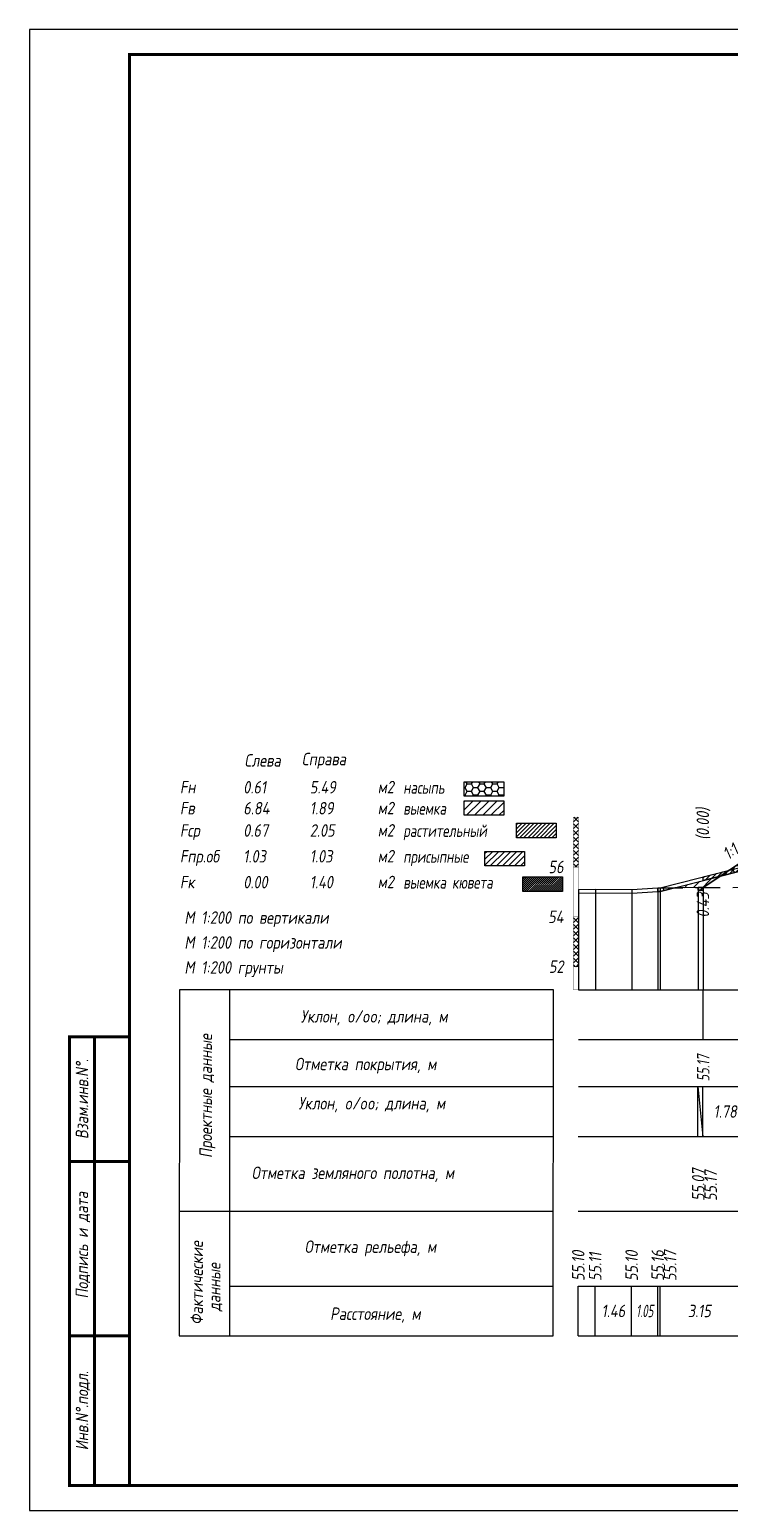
# Model space of a CAD drawing. Extents: x -717 to 1451, y -133302 to 233.
# Drawn here: x -30.1 to 110.2, y -69446.4 to -69149.4 of the extents above; entities that cross this region are included whole.
import ezdxf
from ezdxf.enums import TextEntityAlignment as Align

# ---------------------------------------------------------------- set-up
doc = ezdxf.new("R2010")
doc.units = 0
doc.linetypes.add('штриховая', pattern=[0.75, 0.5, -0.25])
for name, color, linetype in [('Зарамочное оформление', 7, 'Continuous'), ('Интерполированный поперечник', 2, 'Continuous'), ('Код_510', 7, 'Continuous'), ('Код_514', 1, 'Continuous'), ('Код_516', 1, 'Continuous'), ('Контур_0', 7, 'Continuous'), ('Контур_508', 7, 'Continuous'), ('Контур_512', 7, 'Continuous'), ('Контур_513', 7, 'Continuous'), ('Контур_818', 7, 'Continuous'), ('Красный поперечник', 1, 'Continuous'), ('Линейка абсолютных высот', 7, 'Continuous'), ('Объем выемки', 7, 'Continuous'), ('Объем кюветов', 7, 'Continuous'), ('Объем насыпи', 7, 'Continuous'), ('Объем присыпных обочин', 7, 'Continuous'), ('Объем срезки растительного слоя', 7, 'Continuous'), ('Объём_2650', 7, 'Continuous'), ('Объём_2661', 7, 'Continuous'), ('Объём_2663', 7, 'Continuous'), ('Объём_2666', 7, 'Continuous'), ('Рабочие отметки', 7, 'Continuous'), ('Рабочие отметки доп.', 7, 'Continuous'), ('Таблица', 7, 'Continuous'), ('Уклоны проезжей части', 7, 'Continuous'), ('Черный поперечник', 3, 'Continuous')]:
    doc.layers.add(name, color=color, linetype=linetype)
for name, color, linetype, true_color in [('Контур_2570', 7, 'Continuous', 0x80ff00), ('Контур_2583', 3, 'Continuous', 0x00ff00), ('Контур_2736', 4, 'Continuous', 0x00ffff), ('Контур_2737', 4, 'Continuous', 0x00ffff), ('Контур_2738', 4, 'Continuous', 0x00ffff), ('Контур_2739', 4, 'Continuous', 0x00ffff), ('Контур_2741', 4, 'Continuous', 0x00ffff), ('Контур_2742', 4, 'Continuous', 0x00ffff), ('Контур_2743', 4, 'Continuous', 0x00ffff), ('Контур_2744', 7, 'Continuous', 0xa4ffff), ('Контур_2745', 7, 'Continuous', 0xa4ffff), ('Контур_2747', 4, 'Continuous', 0x00ffff), ('Контур_2748', 4, 'Continuous', 0x00ffff), ('Контур_2749', 4, 'Continuous', 0x00ffff), ('Контур_2750', 4, 'Continuous', 0x00ffff), ('Контур_2751', 4, 'Continuous', 0x00ffff), ('Контур_2752', 4, 'Continuous', 0x00ffff), ('Контур_703', 4, 'Continuous', 0x00ffff), ('Контур_705', 4, 'Continuous', 0x00ffff), ('Контур_707', 4, 'Continuous', 0x00ffff), ('Контур_720', 131, 'Continuous', 0xaaffff), ('Объём_2563', 7, 'Continuous', 0xff8000), ('Объём_2570', 7, 'Continuous', 0x80ff00), ('Объём_2583', 3, 'Continuous', 0x00ff00), ('Объём_2592', 3, 'Continuous', 0x00ff00), ('Объём_2596', 3, 'Continuous', 0x00ff00), ('Объём_2600', 7, 'Continuous', 0x808000), ('Объём_2620', 2, 'Continuous', 0xffff00)]:
    doc.layers.add(name, color=color, linetype=linetype, true_color=true_color)
doc.styles.add('М', font='romand.shx', dxfattribs={"width": 0.8, "oblique": 10, "height": 2.5})
pattern_1 = [(45.0000013, (0, 0), (-0.67351924, 0.673519211), []), (135.0000003, (0, 0), (-0.673519222, -0.67351923), [])]

# ---------------------------------------------------------------- blocks, each defined once
blk = doc.blocks.new('условные обозначения')
at = {"layer": 'Объём_2563'}
h = blk.add_hatch(dxfattribs=at)
h.set_pattern_fill('ANSI31', color=256, scale=0.3)
h.set_pattern_definition([(45, (-34.5, -100.5), (-0.673519, 0.673519), [])])
h.paths.add_polyline_path([(18.26, 7.53), (27.08, 7.53), (27.08, 4.62), (18.26, 4.62)])
at = {"layer": 'Объём_2570'}
h = blk.add_hatch(dxfattribs=at)
h.set_pattern_fill('ANSI31', color=3, scale=0.2)
h.set_pattern_definition([(45, (-32.9034, -100.5), (-0.4490128, 0.4490128), [])])
h.paths.add_polyline_path([(25.29, 13.16), (34.12, 13.16), (34.12, 10.25), (25.29, 10.25)])
at = {"layer": 'Объём_2600'}
h = blk.add_hatch(dxfattribs=at)
h.set_pattern_fill('ANSI31', color=6, scale=0.4)
h.set_pattern_definition([(45, (-34.5, -100.5), (-0.898026, 0.898026), [])])
h.paths.add_polyline_path([(13.63, 17.67), (22.46, 17.67), (22.46, 14.76), (13.63, 14.76)])
at = {"layer": 'Объём_2620'}
h = blk.add_hatch(dxfattribs=at)
h.set_pattern_fill('ANSI31', color=2, scale=0.1)
h.set_pattern_definition([(45, (-33.755, -100.5), (-0.2245064, 0.2245064), [])])
h.paths.add_polyline_path([(26.75, 2.41), (35.57, 2.41), (35.57, -0.5), (26.75, -0.5)])
at = {"layer": 'Объём_2650'}
h = blk.add_hatch(dxfattribs=at)
h.set_pattern_fill('HONEY', color=5, scale=0.3)
h.set_pattern_definition([(0, (-34.5, -100.5), (1.42875, 0.824889), [0.9525, -1.905]), (120, (-34.5, -100.5), (-1.42875, 0.824889), [0.9525, -1.905]), (60, (-34.5, -100.5), (3e-09, 1.6497784), [-1.905, 0.9525])])
h.paths.add_polyline_path([(13.63, 21.49), (22.46, 21.49), (22.46, 18.58), (13.63, 18.58)])
at = {"layer": 'Объём_2563'}
blk.add_lwpolyline([(18.26, 7.53), (27.08, 7.53), (27.08, 4.62), (18.26, 4.62)], close=True, dxfattribs=at)
at = {"layer": 'Объём_2620', "color": 2}
blk.add_lwpolyline([(26.75, 2.41), (35.57, 2.41), (35.57, -0.5), (26.75, -0.5)], close=True, dxfattribs=at)
at = {"layer": 'Объём_2650', "color": 5}
blk.add_lwpolyline([(13.63, 21.49), (22.46, 21.49), (22.46, 18.58), (13.63, 18.58)], close=True, dxfattribs=at)
at = {"layer": 'Объём_2650', "color": 6}
blk.add_lwpolyline([(13.63, 17.67), (22.46, 17.67), (22.46, 14.76), (13.63, 14.76)], close=True, dxfattribs=at)
at = {"layer": 'Объём_2650', "color": 3}
blk.add_lwpolyline([(25.29, 13.16), (34.12, 13.16), (34.12, 10.25), (25.29, 10.25)], close=True, dxfattribs=at)
at = {"layer": 'Объем насыпи', "color": 1, "style": 'М', "oblique": 10, "width": 0.8}
for s, p in [('насыпь', (0.09, 19.09)), ('выемка', (0.09, 14.89)), ('растительный', (0.09, 10.42)), ('присыпные', (0.09, 5.24)), ('выемка кювета', (0.09, 0.06))]:
    blk.add_text(s, height=2.5, dxfattribs=at).set_placement(p)

msp = doc.modelspace()

# ---------------------------------------------------------------- hatches: boundary and pattern name
at = {"layer": 'Линейка абсолютных высот'}
h = msp.add_hatch(dxfattribs=at)
h.set_pattern_fill('ANSI37', scale=0.3, style=0)
h.set_pattern_definition(pattern_1)
h.paths.add_polyline_path([(80, -69317.371), (80, -69307.371), (79, -69307.371), (79, -69317.371)])
h = msp.add_hatch(dxfattribs=at)
h.set_pattern_fill('ANSI37', scale=0.3, style=0)
h.set_pattern_definition(pattern_1)
h.paths.add_polyline_path([(80, -69337.371), (80, -69327.371), (79, -69327.371), (79, -69337.371)])
at = {"layer": 'Объём_2570'}
h = msp.add_hatch(dxfattribs=at)
h.set_pattern_fill('ANSI31', color=256, scale=0.2)
h.paths.add_polyline_path([(127.46, -69313.164), (112.17, -69318.285), (105, -69320.104), (105, -69319.354), (112.17, -69317.535), (127.46, -69312.414)])
at = {"layer": 'Объём_2600'}
h = msp.add_hatch(dxfattribs=at)
h.set_pattern_fill('HONEY', color=5, scale=0.3)
h.paths.add_polyline_path([(112.17, -69318.285), (108.401, -69319.241), (113.92, -69315.562), (120.928, -69315.352)])
h = msp.add_hatch(dxfattribs=at)
h.set_pattern_fill('ANSI31', color=6, scale=0.4)
h.paths.add_polyline_path([(105, -69321.508), (105, -69322.022), (104, -69322), (104, -69321.514), (99.334, -69321.541), (108.401, -69319.241)])
h = msp.add_hatch(dxfattribs=at)
h.set_pattern_fill('HONEY', color=5, scale=0.3)
h.paths.add_polyline_path([(96.397, -69322.286), (95.927, -69322.311), (95.927, -69321.561), (99.334, -69321.541)])

# ---------------------------------------------------------------- linework, layer by layer
at = {"layer": 'Интерполированный поперечник', "linetype": 'штриховая', "ltscale": 10, "flags": 128}
msp.add_lwpolyline([(95.927, -69321.561), (227.01, -69320.802)], dxfattribs=at)
at = {"layer": 'Код_510'}
for p, q in [((79.946, -69411.421), (79.946, -69401.421)), ((83.333, -69411.421), (83.333, -69401.421)), ((90.644, -69411.421), (90.644, -69401.421)), ((95.873, -69411.421), (95.873, -69401.421)), ((96.343, -69411.421), (96.343, -69401.421))]:
    msp.add_line(p, q, dxfattribs=at)
at = {"layer": 'Код_514'}
msp.add_line((105, -69352), (105, -69342), dxfattribs=at)
at = {"layer": 'Код_516'}
for p, q in [((103.946, -69371.421), (103.946, -69361.421)), ((103.946, -69361.421), (104.946, -69371.421)), ((104.946, -69371.421), (104.946, -69361.421)), ((104.946, -69371.421), (104.946, -69361.421))]:
    msp.add_line(p, q, dxfattribs=at)
at = {"layer": 'Контур_0', "flags": 128}
for points in [[(121.024, -69310.826), (105, -69321.508), (105, -69321.508), (105, -69321.508), (105, -69321.508), (105, -69321.508), (105, -69321.508), (105, -69321.508), (105, -69321.508), (105, -69321.508), (105, -69321.508), (105, -69321.508), (105, -69321.508), (105, -69321.508), (105, -69321.508), (105, -69322)], [(121.024, -69310.826), (105, -69321.508), (105, -69321.508), (105, -69321.508), (105, -69321.508), (105, -69321.508), (105, -69321.508), (105, -69321.508), (105, -69321.508), (105, -69321.508), (105, -69321.508), (105, -69321.508), (105, -69321.508), (105, -69321.508), (105, -69321.508), (105, -69322), (105, -69322), (105, -69321.508), (105, -69321.508), (105, -69321.508), (105, -69321.508), (105, -69321.508), (105, -69321.508), (105, -69321.508), (105, -69321.508), (105, -69321.508), (105, -69321.508), (105, -69321.508), (105, -69321.508), (105, -69321.508)]]:
    msp.add_lwpolyline(points, dxfattribs=at)
at = {"layer": 'Контур_2570', "flags": 128}
msp.add_lwpolyline([(80, -69322.627), (83.388, -69322.575), (90.699, -69322.611), (95.927, -69322.311), (96.397, -69322.286), (96.397, -69322.286), (112.17, -69318.285)], dxfattribs=at)
at = {"layer": 'Контур_2583', "flags": 128}
msp.add_lwpolyline([(105, -69322.022), (105, -69322), (105, -69321.508), (104, -69321.508), (104, -69322), (105, -69322.022)], dxfattribs=at)
at = {"layer": 'Контур_2736', "flags": 128}
msp.add_lwpolyline([(121.024, -69310.826), (105, -69321.508)], dxfattribs=at)
at = {"layer": 'Контур_2737', "flags": 128}
msp.add_lwpolyline([(105, -69321.508), (105, -69321.508)], dxfattribs=at)
at = {"layer": 'Контур_2738', "flags": 128}
msp.add_lwpolyline([(105, -69321.508), (105, -69321.508)], dxfattribs=at)
at = {"layer": 'Контур_2739', "flags": 128}
msp.add_lwpolyline([(105, -69321.508), (105, -69321.508)], dxfattribs=at)
at = {"layer": 'Контур_2741', "flags": 128}
msp.add_lwpolyline([(105, -69321.508), (105, -69321.508)], dxfattribs=at)
at = {"layer": 'Контур_2742', "flags": 128}
msp.add_lwpolyline([(105, -69321.508), (105, -69321.508)], dxfattribs=at)
at = {"layer": 'Контур_2743', "flags": 128}
msp.add_lwpolyline([(105, -69321.508), (105, -69321.508)], dxfattribs=at)
at = {"layer": 'Контур_2744', "flags": 128}
msp.add_lwpolyline([(105, -69321.508), (105, -69321.508)], dxfattribs=at)
msp.add_lwpolyline([(105, -69321.508), (105, -69321.508)], dxfattribs=at)
msp.add_lwpolyline([(105, -69321.508), (105, -69321.508)], dxfattribs=at)
msp.add_lwpolyline([(105, -69321.508), (105, -69321.508)], dxfattribs=at)
msp.add_lwpolyline([(105, -69321.508), (105, -69321.508)], dxfattribs=at)
msp.add_lwpolyline([(105, -69321.508), (105, -69321.508)], dxfattribs=at)
at = {"layer": 'Контур_2745', "flags": 128}
msp.add_lwpolyline([(105, -69321.508), (105, -69321.508)], dxfattribs=at)
msp.add_lwpolyline([(105, -69321.508), (105, -69321.508)], dxfattribs=at)
msp.add_lwpolyline([(105, -69321.508), (105, -69321.508)], dxfattribs=at)
msp.add_lwpolyline([(105, -69321.508), (105, -69321.508)], dxfattribs=at)
msp.add_lwpolyline([(105, -69321.508), (105, -69321.508)], dxfattribs=at)
msp.add_lwpolyline([(105, -69321.508), (105, -69321.508)], dxfattribs=at)
at = {"layer": 'Контур_2747', "flags": 128}
msp.add_lwpolyline([(105, -69321.508), (105, -69321.508)], dxfattribs=at)
at = {"layer": 'Контур_2748', "flags": 128}
msp.add_lwpolyline([(105, -69321.508), (105, -69321.508)], dxfattribs=at)
at = {"layer": 'Контур_2749', "flags": 128}
msp.add_lwpolyline([(105, -69321.508), (105, -69321.508)], dxfattribs=at)
at = {"layer": 'Контур_2750', "flags": 128}
msp.add_lwpolyline([(105, -69321.508), (105, -69321.508)], dxfattribs=at)
at = {"layer": 'Контур_2751', "flags": 128}
msp.add_lwpolyline([(105, -69321.508), (105, -69321.508)], dxfattribs=at)
at = {"layer": 'Контур_2752', "flags": 128}
msp.add_lwpolyline([(105, -69321.508), (105, -69321.508)], dxfattribs=at)
at = {"layer": 'Контур_508', "flags": 128}
msp.add_lwpolyline([(104, -69322), (105, -69322.022), (105, -69321.508), (113.92, -69315.562), (182.327, -69313.51), (254.744, -69315.682), (261.28, -69320.039), (263.28, -69320.039), (271.049, -69314.86)], dxfattribs=at)
at = {"layer": 'Контур_512', "flags": 128}
msp.add_lwpolyline([(104, -69322), (105, -69322.022), (105, -69321.508), (113.92, -69315.562), (182.327, -69313.51), (254.744, -69315.682), (261.28, -69320.039), (263.28, -69320.039), (271.049, -69314.86)], dxfattribs=at)
at = {"layer": 'Контур_513', "flags": 128}
msp.add_lwpolyline([(104, -69322), (105, -69322.022), (105, -69321.508), (113.92, -69315.562), (182.327, -69313.51), (254.744, -69315.682), (261.28, -69320.039), (263.28, -69320.039), (271.049, -69314.86)], dxfattribs=at)
at = {"layer": 'Контур_703', "flags": 128}
for points in [[(121.024, -69310.826), (105, -69321.508)], [(105, -69321.508), (105, -69322)]]:
    msp.add_lwpolyline(points, dxfattribs=at)
at = {"layer": 'Контур_705', "flags": 128}
msp.add_lwpolyline([(105, -69321.508), (105, -69321.508)], dxfattribs=at)
at = {"layer": 'Контур_707', "flags": 128}
msp.add_lwpolyline([(105, -69322), (105, -69321.508)], dxfattribs=at)
at = {"layer": 'Контур_720', "flags": 128}
msp.add_lwpolyline([(105, -69322), (105, -69322)], dxfattribs=at)
at = {"layer": 'Контур_818', "flags": 128}
msp.add_lwpolyline([(105, -69320.104), (112.17, -69318.285), (127.46, -69313.164), (127.46, -69312.414), (133.347, -69312.009), (142.924, -69311.557), (157.67, -69311.244), (165.575, -69311.074), (180.37, -69311.283), (182.327, -69311.322), (188.105, -69311.434), (193.665, -69311.778), (202.809, -69312.073), (202.809, -69312.823), (214.778, -69316.057), (227.01, -69321.552), (229.223, -69320.999), (231.655, -69320.366), (241.641, -69317.192), (249.185, -69316.721), (257.023, -69315.947), (271.049, -69315.61)], dxfattribs=at)
at = {"layer": 'Красный поперечник'}
for p, q in [((105, -69321.508), (121.024, -69310.826)), ((104, -69322), (104, -69342)), ((105, -69321.508), (105, -69342)), ((105, -69322.022), (105, -69342))]:
    msp.add_line(p, q, dxfattribs=at)
at = {"layer": 'Линейка абсолютных высот', "color": 7, "const_width": 0.1, "flags": 128}
for points in [[(80, -69317.371), (80, -69307.371), (79, -69307.371), (79, -69317.371), (80, -69317.371)], [(80, -69327.371), (80, -69317.371), (79, -69317.371), (79, -69327.371), (80, -69327.371)], [(80, -69337.371), (80, -69327.371), (79, -69327.371), (79, -69337.371), (80, -69337.371)], [(80, -69342), (80, -69337.371), (79, -69337.371), (79, -69342), (80, -69342)]]:
    msp.add_lwpolyline(points, dxfattribs=at)
at = {"layer": 'Объём_2570', "flags": 128}
msp.add_lwpolyline([(127.46, -69313.164), (112.17, -69318.285), (105, -69320.104), (105, -69319.354), (112.17, -69317.535), (127.46, -69312.414), (127.46, -69313.164), (127.46, -69313.164)], dxfattribs=at)
msp.add_lwpolyline([(127.46, -69313.164), (112.17, -69318.285), (105, -69320.104), (105, -69319.354), (112.17, -69317.535), (127.46, -69312.414), (127.46, -69313.164), (127.46, -69313.164)], dxfattribs=at)
at = {"layer": 'Объём_2583', "flags": 128}
msp.add_lwpolyline([(105, -69322.022), (105, -69322), (105, -69321.508), (104, -69321.508), (104, -69322), (105, -69322.022)], dxfattribs=at)
msp.add_lwpolyline([(105, -69322.022), (105, -69322), (105, -69321.508), (104, -69321.508), (104, -69322), (105, -69322.022)], dxfattribs=at)
at = {"layer": 'Объём_2592', "flags": 128}
msp.add_lwpolyline([(105, -69321.508), (105, -69322), (105, -69321.508)], dxfattribs=at)
msp.add_lwpolyline([(105, -69321.508), (105, -69322), (105, -69321.508)], dxfattribs=at)
at = {"layer": 'Объём_2596', "flags": 128}
msp.add_lwpolyline([(105, -69321.508), (105, -69322), (105, -69321.508)], dxfattribs=at)
msp.add_lwpolyline([(105, -69321.508), (105, -69322), (105, -69321.508)], dxfattribs=at)
at = {"layer": 'Объём_2600', "color": 5, "flags": 128}
for points in [[(112.17, -69318.285), (108.401, -69319.241), (113.92, -69315.562), (120.928, -69315.352), (112.17, -69318.285), (112.17, -69318.285)], [(112.17, -69318.285), (108.401, -69319.241), (113.92, -69315.562), (120.928, -69315.352), (112.17, -69318.285), (112.17, -69318.285)], [(96.397, -69322.286), (95.927, -69322.311), (95.927, -69321.561), (99.334, -69321.541), (96.397, -69322.286), (96.397, -69322.286)], [(96.397, -69322.286), (95.927, -69322.311), (95.927, -69321.561), (99.334, -69321.541), (96.397, -69322.286), (96.397, -69322.286)]]:
    msp.add_lwpolyline(points, dxfattribs=at)
at = {"layer": 'Объём_2650', "color": 6, "flags": 128}
msp.add_lwpolyline([(105, -69321.508), (105, -69322.022), (104, -69322), (104, -69321.514), (99.334, -69321.541), (108.401, -69319.241), (105, -69321.508), (105, -69321.508)], dxfattribs=at)
msp.add_lwpolyline([(105, -69321.508), (105, -69322.022), (104, -69322), (104, -69321.514), (99.334, -69321.541), (108.401, -69319.241), (105, -69321.508), (105, -69321.508)], dxfattribs=at)
at = {"layer": 'Объём_2661', "flags": 128}
msp.add_lwpolyline([(121.024, -69310.826), (105, -69321.508)], dxfattribs=at)
msp.add_lwpolyline([(121.024, -69310.826), (105, -69321.508)], dxfattribs=at)
at = {"layer": 'Объём_2663', "flags": 128}
msp.add_lwpolyline([(105, -69321.508), (105, -69322), (105, -69321.508)], dxfattribs=at)
msp.add_lwpolyline([(105, -69321.508), (105, -69322), (105, -69321.508)], dxfattribs=at)
at = {"layer": 'Объём_2666', "flags": 128}
msp.add_lwpolyline([(121.024, -69310.826), (105, -69321.508)], dxfattribs=at)
msp.add_lwpolyline([(121.024, -69310.826), (105, -69321.508)], dxfattribs=at)
at = {"layer": 'Таблица'}
for p, q in [((80, -69342), (296.049, -69342)), ((80, -69352), (296.049, -69352)), ((80, -69361.421), (296.049, -69361.421)), ((79.946, -69371.421), (295.994, -69371.421)), ((79.946, -69386.421), (295.994, -69386.421)), ((79.946, -69401.421), (295.994, -69401.421)), ((79.946, -69411.421), (295.994, -69411.421))]:
    msp.add_line(p, q, dxfattribs=at)
at = {"layer": 'Таблица', "linetype": 'Continuous', "flags": 128}
for points in [[(0, -69342), (-0.054, -69411.421)], [(75, -69342), (0, -69342)], [(10, -69342), (10, -69411.421)], [(74.946, -69411.421), (75, -69342)], [(10, -69352), (75, -69352)], [(10, -69361.421), (75, -69361.421)], [(9.946, -69371.421), (74.946, -69371.421)], [(-0.054, -69386.421), (74.946, -69386.421)], [(9.946, -69401.421), (74.946, -69401.421)], [(-0.054, -69411.421), (74.946, -69411.421)]]:
    msp.add_lwpolyline(points, dxfattribs=at)
at = {"layer": 'Черный поперечник', "color": 7}
for p, q in [((80, -69321.877), (80, -69342)), ((83.388, -69321.825), (83.388, -69342)), ((90.699, -69321.861), (90.699, -69342)), ((95.927, -69321.561), (95.927, -69342)), ((96.397, -69321.536), (96.397, -69342))]:
    msp.add_line(p, q, dxfattribs=at)
at = {"layer": 'Черный поперечник', "flags": 128}
msp.add_lwpolyline([(80, -69321.877), (83.388, -69321.825), (90.699, -69321.861), (95.927, -69321.561), (96.397, -69321.536), (112.17, -69317.535)], dxfattribs=at)

# ---------------------------------------------------------------- block references
at = {"layer": 'Объём_2570', "xscale": 0.9}
msp.add_blockref('условные обозначения', (44.779, -69321.768), dxfattribs=at)

# ---------------------------------------------------------------- texts
at = {"style": 'М', "oblique": 10, "width": 0.8}
msp.add_text('М 1:200 грунты', height=2.5, dxfattribs=at).set_placement((0.973, -69338.769))
at = {"layer": 'Код_510', "style": 'М', "oblique": 10, "width": 0.8}
for s, p in [('55.17', (98.373, -69400.421)), ('55.10', (79.946, -69400.421)), ('55.11', (83.333, -69400.421)), ('55.10', (90.644, -69400.421)), ('55.16', (95.873, -69400.421))]:
    msp.add_text(s, height=2.5, rotation=90, dxfattribs=at).set_placement(p, align=Align.MIDDLE_LEFT)
at = {"layer": 'Код_510', "style": 'М', "oblique": 10}
for s, width, p in [('1.46', 0.8, (86.989, -69406.421)), ('1.05', 0.6, (93.259, -69406.421)), ('3.15', 0.8, (104.229, -69406.421))]:
    msp.add_text(s, height=2.5, dxfattribs=dict(at, width=width)).set_placement(p, align=Align.MIDDLE_CENTER)
at = {"layer": 'Код_514', "style": 'М', "oblique": 10, "width": 0.7}
msp.add_text('55.17', height=2.5, rotation=90, dxfattribs=at).set_placement((105, -69360.382), align=Align.MIDDLE_LEFT)
at = {"layer": 'Код_516', "style": 'М', "oblique": 10, "width": 0.8}
msp.add_text('1.78', height=2.5, dxfattribs=at).set_placement((109.406, -69366.421), align=Align.MIDDLE_CENTER)
for s, p in [('55.07', (104, -69384.371)), ('55.17', (106.5, -69384.371))]:
    msp.add_text(s, height=2.5, rotation=90, dxfattribs=at).set_placement(p, align=Align.MIDDLE_LEFT)
at = {"layer": 'Линейка абсолютных высот', "style": 'М', "oblique": 10, "width": 0.8}
for s, p in [('56', (77, -69317.371)), ('54', (77, -69327.371)), ('52', (77, -69337.371))]:
    msp.add_text(s, height=2.5, dxfattribs=at).set_placement(p, align=Align.MIDDLE_RIGHT)
at = {"layer": 'Объем выемки', "style": 'М', "oblique": 10, "width": 0.8}
for s, p in [('Fв', (0.085, -69306.835)), ('6.84', (12.785, -69306.835)), ('1.89', (26.126, -69306.835)), ('м2', (39.731, -69306.802))]:
    msp.add_text(s, height=2.5, dxfattribs=at).set_placement(p)
at = {"layer": 'Объем кюветов', "style": 'М', "oblique": 10, "width": 0.8}
for s, p in [('Fк', (0.085, -69321.66)), ('0.00', (12.785, -69321.66)), ('1.40', (26.126, -69321.66)), ('м2', (39.731, -69321.627))]:
    msp.add_text(s, height=2.5, dxfattribs=at).set_placement(p)
at = {"layer": 'Объем насыпи', "style": 'М', "oblique": 10, "width": 0.8}
for s, p in [('Слева', (13.029, -69297.249)), ('Справа', (24.522, -69296.982)), ('Fн', (0.085, -69302.63)), ('0.61', (12.785, -69302.63)), ('5.49', (26.126, -69302.63)), ('м2', (39.731, -69302.597))]:
    msp.add_text(s, height=2.5, dxfattribs=at).set_placement(p)
at = {"layer": 'Объем присыпных обочин', "style": 'М', "oblique": 10, "width": 0.8}
for s, p in [('Fпр.об', (0.085, -69316.481)), ('1.03', (12.785, -69316.481)), ('1.03', (26.126, -69316.481)), ('м2', (39.731, -69316.448))]:
    msp.add_text(s, height=2.5, dxfattribs=at).set_placement(p)
at = {"layer": 'Объем срезки растительного слоя', "style": 'М', "oblique": 10, "width": 0.8}
for s, p in [('Fср', (0.085, -69311.303)), ('0.67', (12.785, -69311.303)), ('2.05', (26.126, -69311.303)), ('м2', (39.731, -69311.269))]:
    msp.add_text(s, height=2.5, dxfattribs=at).set_placement(p)
at = {"layer": 'Рабочие отметки', "color": 1, "style": 'М', "oblique": 10, "width": 0.8}
msp.add_text('0.43', height=2.5, rotation=90, dxfattribs=at).set_placement((104.922, -69322.439), align=Align.MIDDLE_RIGHT)
at = {"layer": 'Рабочие отметки доп.', "color": 1, "style": 'М', "oblique": 10, "width": 0.8}
msp.add_text('(0.00)', height=2.5, rotation=90, dxfattribs=at).set_placement((104.922, -69311.939), align=Align.MIDDLE_LEFT)
at = {"layer": 'Таблица', "style": 'М', "oblique": 10, "width": 0.8}
for s, p in [('М 1:200 по вертикали', (0.973, -69328.769)), ('М 1:200 по горизонтали', (0.973, -69333.769)), ('Уклон, o/oo; длина, м', (24.315, -69348.584)), ('Отметка покрытия, м', (23.148, -69358.139)), ('Уклон, o/oo; длина, м', (23.824, -69366.017)), ('Отметка земляного полотна, м', (14.462, -69379.965)), ('Отметка рельефа, м', (25.077, -69394.777)), ('Расстояние, м', (30.202, -69408.23))]:
    msp.add_text(s, height=2.5, dxfattribs=at).set_placement(p)
for s, p in [('Проектные данные ', (6.519, -69375.742)), ('Фактические ', (4.698, -69409.197)), ('данные', (8.204, -69406.492))]:
    msp.add_text(s, height=2.5, rotation=90, dxfattribs=at).set_placement(p)
at = {"layer": 'Уклоны проезжей части', "color": 1, "style": 'М', "oblique": 10, "width": 0.8}
msp.add_text('1:1.5', height=2.5, rotation=33.69007, dxfattribs=at).set_placement((112.457, -69315.335), align=Align.BOTTOM_CENTER)

# ---------------------------------------------------------------- wipeouts: each hides what was drawn before it
msp.add_wipeout([(-10.054, -69351.421), (-22.054, -69351.421), (-22.054, -69441.421), (-10.054, -69441.421)]).dxf.layer = 'Зарамочное оформление'

# ---------------------------------------------------------------- next in the draw order: linework, layer by layer
at = {"flags": 128}
msp.add_lwpolyline([(-30.054, -69446.421), (389.946, -69446.421), (389.946, -69149.421), (-30.054, -69149.421)], close=True, dxfattribs=at)
at = {"const_width": 0.6, "flags": 128}
msp.add_lwpolyline([(-10.054, -69441.421), (384.946, -69441.421), (384.946, -69154.421), (-10.054, -69154.421)], close=True, dxfattribs=at)
at = {"layer": 'Зарамочное оформление', "linetype": 'Continuous', "lineweight": -3, "const_width": 0.6, "flags": 128}
for points in [[(-10.054, -69441.421), (-22.054, -69441.421), (-22.054, -69351.421), (-10.054, -69351.421)], [(-17.054, -69441.421), (-17.054, -69351.421)], [(-22.054, -69376.421), (-10.054, -69376.421)], [(-22.054, -69411.421), (-10.054, -69411.421)]]:
    msp.add_lwpolyline(points, dxfattribs=at)

# ---------------------------------------------------------------- next in the draw order: texts
at = {"layer": 'Зарамочное оформление', "lineweight": 15, "style": 'М', "oblique": 10, "width": 0.8}
for s, p in [('Взам.инв.N%%d.', (-19.554, -69363.921)), ('Подпись и дата', (-19.572, -69393.227)), ('Инв.N%%d.подл.', (-19.554, -69426.421))]:
    msp.add_text(s, height=2.5, rotation=90, dxfattribs=at).set_placement(p, align=Align.MIDDLE_CENTER)

doc.saveas('drawing.dxf')
